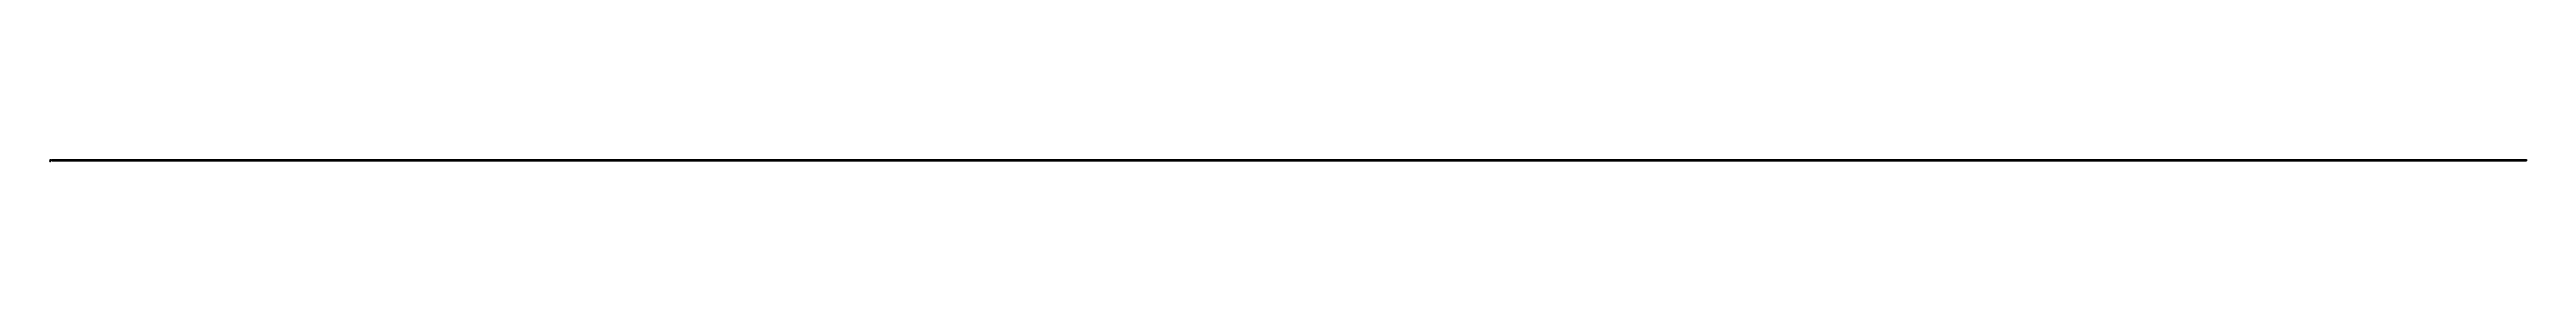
# Model space of a CAD drawing. Extents: x -23 to 50027, y -32 to 18.
import ezdxf

# ---------------------------------------------------------------- set-up
doc = ezdxf.new("R2010")
doc.units = 0
doc.linetypes.add('CENTER', pattern=[50.8, 31.75, -6.35, 6.35, -6.35])
doc.linetypes.add('DASHED', pattern=[19.05, 12.7, -6.35])
doc.layers.get('0').update_dxf_attribs({"linetype": 'CONTINUOUS'})
doc.layers.add('CENTER', color=1, linetype='CENTER')
doc.styles.get("Standard").update_dxf_attribs({"font": 'txt.shx', "height": 3, "bigfont": 'bigfont.shx'})

msp = doc.modelspace()

# ---------------------------------------------------------------- linework, layer by layer
at = {"color": 7, "linetype": 'CONTINUOUS'}
for p, q in [((25, 16), (25, -16)), ((25, 16), (50025, 16)), ((50025, 16), (50025, -16)), ((25, -16), (50025, -16))]:
    msp.add_line(p, q, dxfattribs=at)
at = {"color": 3, "linetype": 'DASHED'}
for p, q in [((25, 12), (50025, 12)), ((25, -12), (50025, -12))]:
    msp.add_line(p, q, dxfattribs=at)
at = {"color": 7, "linetype": 'CONTINUOUS'}
for radius in [16.5, 12.5]:
    msp.add_circle((0, 0), radius, dxfattribs=at)
at = {"layer": 'CENTER', "color": 1, "linetype": 'CENTER'}
for p, q in [((18, 0), (-18, 0)), ((0, -18), (0, 18)), ((23, 0), (50027, 0))]:
    msp.add_line(p, q, dxfattribs=at)

# ---------------------------------------------------------------- texts
at = {"color": 7, "linetype": 'CONTINUOUS'}
for s, p in [('HOTSG25-50', (-23, -27)), ('HOTSG25', (-23, -32))]:
    msp.add_text(s, height=3, dxfattribs=at).set_placement(p)

doc.saveas('drawing.dxf')
